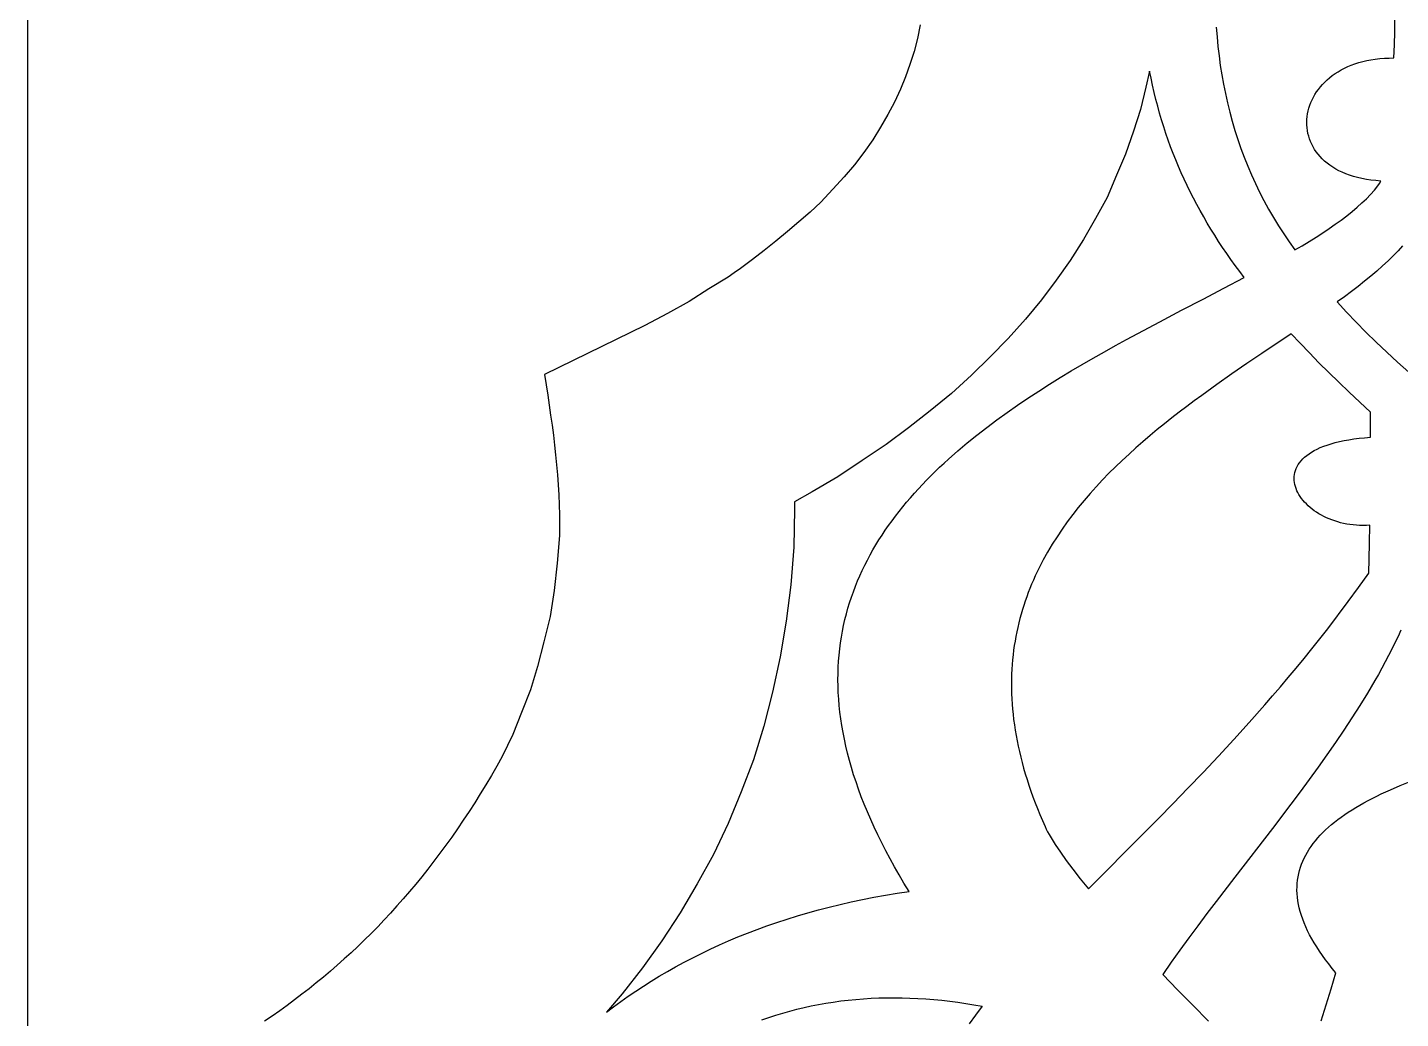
# Model space of a CAD drawing. Extents: x -93 to -15, y -116 to 130.
# Drawn here: x -93.41 to -54.61, y 56.7 to 84.69 of the extents above; entities that cross this region are included whole.
import ezdxf

# ---------------------------------------------------------------- set-up
doc = ezdxf.new("R2010")
doc.units = 0
doc.header["$MEASUREMENT"] = 0
doc.layers.add('LAYER_1', color=18, linetype='CONTINUOUS')

msp = doc.modelspace()

# ---------------------------------------------------------------- linework, layer by layer
at = {"layer": 'LAYER_1'}
for points in [[(-93.406, -115.733), (-14.697, -115.733), (-14.697, 130.253), (-93.406, 130.253)], [(-59.032, 77.623), (-59.159, 77.793), (-59.284, 77.962), (-59.405, 78.133), (-59.524, 78.303), (-59.64, 78.474), (-59.753, 78.646), (-59.863, 78.818), (-59.97, 78.991), (-60.074, 79.165), (-60.176, 79.339), (-60.275, 79.514), (-60.371, 79.69), (-60.464, 79.866), (-60.554, 80.044), (-60.642, 80.223), (-60.727, 80.402), (-60.809, 80.583), (-60.888, 80.765), (-60.964, 80.948), (-61.038, 81.132), (-61.109, 81.318), (-61.177, 81.505), (-61.242, 81.693), (-61.304, 81.882), (-61.364, 82.074), (-61.421, 82.266), (-61.475, 82.46), (-61.526, 82.656), (-61.575, 82.854), (-61.621, 83.053), (-61.664, 83.254), (-61.704, 83.457), (-61.806, 83.005), (-61.965, 82.374), (-62.159, 81.754), (-62.385, 81.112), (-62.635, 80.512), (-62.901, 79.889), (-63.234, 79.288), (-63.572, 78.695), (-63.946, 78.11), (-64.34, 77.547), (-64.759, 76.992), (-65.21, 76.445), (-65.696, 75.9), (-66.208, 75.382), (-66.74, 74.864), (-67.303, 74.355), (-67.902, 73.858), (-68.511, 73.378), (-69.146, 72.906), (-69.821, 72.455), (-70.512, 71.995), (-71.239, 71.572), (-71.735, 71.289), (-71.735, 71.082), (-71.756, 70.008), (-71.838, 68.944), (-71.971, 67.919), (-72.14, 66.912), (-72.36, 65.914), (-72.606, 64.954), (-72.897, 64.004), (-73.24, 63.101), (-73.609, 62.207), (-74.028, 61.331), (-74.484, 60.503), (-74.965, 59.684), (-75.487, 58.894), (-76.03, 58.132), (-76.608, 57.398), (-77.048, 56.88), (-76.848, 57.031), (-76.643, 57.181), (-76.435, 57.328), (-76.222, 57.473), (-76.005, 57.615), (-75.784, 57.755), (-75.558, 57.892), (-75.328, 58.027), (-75.094, 58.159), (-74.856, 58.289), (-74.613, 58.415), (-74.366, 58.539), (-74.115, 58.66), (-73.859, 58.777), (-73.599, 58.892), (-73.335, 59.003), (-73.066, 59.111), (-72.793, 59.216), (-72.515, 59.317), (-72.233, 59.415), (-71.947, 59.509), (-71.656, 59.599), (-71.361, 59.686), (-71.061, 59.769), (-70.757, 59.848), (-70.448, 59.923), (-70.135, 59.994), (-69.817, 60.061), (-69.495, 60.124), (-69.168, 60.183), (-68.837, 60.237), (-68.501, 60.287), (-68.644, 60.521), (-68.781, 60.754), (-68.912, 60.984), (-69.038, 61.213), (-69.158, 61.439), (-69.273, 61.663), (-69.382, 61.885), (-69.486, 62.104), (-69.584, 62.322), (-69.677, 62.538), (-69.765, 62.752), (-69.848, 62.963), (-69.925, 63.173), (-69.997, 63.38), (-70.065, 63.586), (-70.127, 63.79), (-70.184, 63.991), (-70.237, 64.191), (-70.284, 64.389), (-70.327, 64.585), (-70.365, 64.779), (-70.399, 64.971), (-70.428, 65.161), (-70.452, 65.35), (-70.472, 65.537), (-70.487, 65.721), (-70.498, 65.904), (-70.505, 66.085), (-70.508, 66.265), (-70.506, 66.442), (-70.5, 66.618), (-70.49, 66.793), (-70.476, 66.965), (-70.459, 67.136), (-70.437, 67.305), (-70.411, 67.472), (-70.381, 67.638), (-70.348, 67.802), (-70.311, 67.964), (-70.271, 68.125), (-70.226, 68.284), (-70.179, 68.442), (-70.128, 68.598), (-70.073, 68.752), (-70.015, 68.905), (-69.954, 69.056), (-69.889, 69.206), (-69.821, 69.354), (-69.751, 69.501), (-69.677, 69.647), (-69.6, 69.79), (-69.52, 69.933), (-69.437, 70.074), (-69.351, 70.214), (-69.263, 70.352), (-69.172, 70.488), (-69.078, 70.624), (-68.981, 70.758), (-68.882, 70.891), (-68.78, 71.022), (-68.676, 71.152), (-68.57, 71.281), (-68.461, 71.408), (-68.35, 71.535), (-68.236, 71.66), (-68.121, 71.783), (-68.003, 71.906), (-67.883, 72.027), (-67.762, 72.147), (-67.638, 72.266), (-67.512, 72.383), (-67.385, 72.5), (-67.124, 72.73), (-66.857, 72.955), (-66.584, 73.176), (-66.305, 73.392), (-66.021, 73.605), (-65.731, 73.813), (-65.438, 74.018), (-65.14, 74.219), (-64.838, 74.416), (-64.534, 74.61), (-64.227, 74.8), (-63.917, 74.987), (-63.606, 75.171), (-63.294, 75.351), (-62.981, 75.529), (-62.667, 75.704), (-62.353, 75.876), (-62.04, 76.046), (-61.417, 76.377), (-60.801, 76.7), (-60.195, 77.015), (-59.605, 77.322)], [(-55.46, 73.82), (-55.767, 74.105), (-56.066, 74.387), (-56.358, 74.666), (-56.643, 74.944), (-56.92, 75.22), (-57.189, 75.495), (-57.452, 75.768), (-57.707, 76.04), (-58.532, 75.483), (-58.953, 75.197), (-59.379, 74.904), (-59.805, 74.605), (-60.231, 74.298), (-60.444, 74.142), (-60.655, 73.984), (-60.865, 73.824), (-61.074, 73.662), (-61.281, 73.497), (-61.487, 73.331), (-61.69, 73.162), (-61.891, 72.99), (-62.09, 72.817), (-62.285, 72.64), (-62.478, 72.462), (-62.667, 72.28), (-62.852, 72.096), (-63.034, 71.909), (-63.212, 71.719), (-63.385, 71.526), (-63.554, 71.331), (-63.718, 71.132), (-63.876, 70.93), (-64.03, 70.726), (-64.178, 70.518), (-64.32, 70.306), (-64.456, 70.091), (-64.586, 69.873), (-64.709, 69.652), (-64.826, 69.427), (-64.881, 69.313), (-64.935, 69.198), (-64.987, 69.082), (-65.037, 68.966), (-65.085, 68.848), (-65.132, 68.729), (-65.176, 68.61), (-65.219, 68.49), (-65.259, 68.368), (-65.297, 68.246), (-65.334, 68.122), (-65.368, 67.998), (-65.4, 67.873), (-65.43, 67.746), (-65.457, 67.619), (-65.483, 67.491), (-65.506, 67.361), (-65.527, 67.231), (-65.546, 67.099), (-65.562, 66.967), (-65.576, 66.833), (-65.587, 66.699), (-65.596, 66.563), (-65.603, 66.426), (-65.607, 66.288), (-65.608, 66.149), (-65.607, 66.009), (-65.604, 65.868), (-65.597, 65.725), (-65.588, 65.582), (-65.577, 65.437), (-65.562, 65.291), (-65.545, 65.144), (-65.525, 64.996), (-65.503, 64.847), (-65.477, 64.696), (-65.449, 64.545), (-65.417, 64.392), (-65.383, 64.238), (-65.346, 64.082), (-65.306, 63.926), (-65.263, 63.768), (-65.216, 63.609), (-65.167, 63.449), (-65.114, 63.287), (-65.059, 63.125), (-65, 62.961), (-64.938, 62.795), (-64.873, 62.629), (-64.804, 62.461), (-64.732, 62.292), (-64.657, 62.121), (-64.624, 62.051), (-64.585, 61.975), (-64.54, 61.893), (-64.488, 61.805), (-64.431, 61.712), (-64.368, 61.613), (-64.224, 61.4), (-64.058, 61.167), (-63.87, 60.915), (-63.662, 60.647), (-63.434, 60.362), (-61.867, 61.935), (-61.457, 62.348), (-61.041, 62.772), (-60.62, 63.205), (-60.193, 63.65), (-59.762, 64.107), (-59.328, 64.577), (-58.89, 65.06), (-58.45, 65.557), (-58.228, 65.811), (-58.007, 66.069), (-57.785, 66.331), (-57.563, 66.597), (-57.34, 66.867), (-57.118, 67.141), (-56.895, 67.42), (-56.673, 67.703), (-56.092, 68.475), (-55.8, 68.87), (-55.511, 69.274), (-55.5, 69.68), (-55.492, 70.125), (-55.485, 70.63), (-55.581, 70.625), (-55.676, 70.623), (-55.77, 70.624), (-55.863, 70.629), (-55.955, 70.637), (-56.045, 70.649), (-56.134, 70.663), (-56.222, 70.681), (-56.307, 70.701), (-56.391, 70.725), (-56.473, 70.75), (-56.554, 70.779), (-56.632, 70.81), (-56.708, 70.843), (-56.781, 70.879), (-56.852, 70.916), (-56.921, 70.956), (-56.987, 70.997), (-57.051, 71.041), (-57.112, 71.086), (-57.17, 71.133), (-57.225, 71.181), (-57.276, 71.23), (-57.325, 71.281), (-57.37, 71.333), (-57.412, 71.386), (-57.45, 71.44), (-57.485, 71.495), (-57.516, 71.55), (-57.544, 71.606), (-57.567, 71.663), (-57.586, 71.72), (-57.601, 71.777), (-57.612, 71.835), (-57.619, 71.893), (-57.621, 71.95), (-57.619, 72.008), (-57.612, 72.065), (-57.6, 72.122), (-57.584, 72.178), (-57.562, 72.234), (-57.536, 72.289), (-57.504, 72.344), (-57.467, 72.397), (-57.425, 72.45), (-57.377, 72.501), (-57.324, 72.551), (-57.264, 72.6), (-57.2, 72.648), (-57.129, 72.693), (-57.052, 72.738), (-56.97, 72.78), (-56.881, 72.821), (-56.785, 72.859), (-56.684, 72.896), (-56.576, 72.93), (-56.461, 72.963), (-56.34, 72.992), (-56.211, 73.02), (-56.076, 73.044), (-55.934, 73.066), (-55.785, 73.085), (-55.629, 73.101), (-55.465, 73.114)]]:
    msp.add_lwpolyline(points, close=True, dxfattribs=at)
for points in [[(-68.183, 84.764), (-68.265, 84.379), (-68.352, 84.012), (-68.48, 83.645), (-68.603, 83.296), (-68.746, 82.94), (-68.91, 82.582), (-69.1, 82.225), (-69.304, 81.875), (-69.519, 81.518), (-69.78, 81.16), (-70.041, 80.812), (-70.333, 80.465), (-70.65, 80.117), (-70.988, 79.758), (-71.298, 79.475), (-71.613, 79.196), (-71.934, 78.921), (-72.26, 78.652), (-72.591, 78.389), (-72.926, 78.133), (-73.266, 77.883), (-73.437, 77.761), (-73.609, 77.64), (-74.156, 77.302), (-74.709, 76.945), (-75.328, 76.606), (-75.963, 76.267), (-78.796, 74.888), (-78.708, 74.306), (-78.625, 73.736), (-78.586, 73.454), (-78.549, 73.174), (-78.515, 72.894), (-78.484, 72.614), (-78.456, 72.335), (-78.431, 72.055), (-78.41, 71.774), (-78.394, 71.492), (-78.381, 71.207), (-78.374, 70.92), (-78.371, 70.63), (-78.374, 70.337), (-78.44, 69.557), (-78.527, 68.785), (-78.64, 68.051), (-78.814, 67.335), (-78.993, 66.639), (-79.198, 65.979), (-79.448, 65.34), (-79.694, 64.72), (-79.991, 64.098), (-80.144, 63.828), (-80.299, 63.562), (-80.455, 63.301), (-80.612, 63.044), (-80.771, 62.792), (-80.931, 62.544), (-81.092, 62.3), (-81.255, 62.06), (-81.419, 61.825), (-81.585, 61.593), (-81.752, 61.366), (-81.921, 61.142), (-82.091, 60.922), (-82.263, 60.706), (-82.436, 60.494), (-82.612, 60.285), (-82.788, 60.08), (-82.967, 59.878), (-83.147, 59.68), (-83.329, 59.485), (-83.512, 59.293), (-83.698, 59.105), (-83.885, 58.919), (-84.074, 58.737), (-84.265, 58.558), (-84.457, 58.382), (-84.652, 58.209), (-84.848, 58.038), (-85.047, 57.871), (-85.247, 57.706), (-85.45, 57.543), (-85.654, 57.384), (-85.86, 57.226), (-86.069, 57.072), (-86.279, 56.919), (-86.492, 56.769), (-86.707, 56.621)], [(-59.821, 84.693), (-59.8, 84.422), (-59.774, 84.151), (-59.743, 83.883), (-59.706, 83.615), (-59.664, 83.348), (-59.617, 83.083), (-59.563, 82.82), (-59.504, 82.558), (-59.44, 82.297), (-59.37, 82.039), (-59.294, 81.781), (-59.212, 81.526), (-59.124, 81.273), (-59.031, 81.021), (-58.931, 80.772), (-58.826, 80.525), (-58.714, 80.279), (-58.597, 80.036), (-58.473, 79.796), (-58.343, 79.557), (-58.207, 79.321), (-58.065, 79.088), (-57.916, 78.857), (-57.761, 78.629), (-57.599, 78.403), (-57.393, 78.525), (-57.192, 78.646), (-56.998, 78.767), (-56.811, 78.887), (-56.63, 79.008), (-56.457, 79.128), (-56.291, 79.248), (-56.132, 79.369), (-55.981, 79.489), (-55.839, 79.61), (-55.704, 79.731), (-55.579, 79.852), (-55.462, 79.974), (-55.354, 80.096), (-55.256, 80.219), (-55.211, 80.281), (-55.168, 80.342), (-55.173, 80.351), (-55.314, 80.362), (-55.45, 80.377), (-55.581, 80.397), (-55.707, 80.42), (-55.827, 80.448), (-55.943, 80.479), (-56.053, 80.515), (-56.159, 80.554), (-56.26, 80.596), (-56.355, 80.642), (-56.446, 80.69), (-56.532, 80.742), (-56.613, 80.797), (-56.689, 80.854), (-56.76, 80.914), (-56.826, 80.976), (-56.888, 81.04), (-56.944, 81.107), (-56.996, 81.175), (-57.044, 81.245), (-57.086, 81.317), (-57.124, 81.39), (-57.157, 81.465), (-57.186, 81.541), (-57.21, 81.618), (-57.23, 81.696), (-57.244, 81.774), (-57.255, 81.853), (-57.26, 81.933), (-57.262, 82.013), (-57.259, 82.092), (-57.251, 82.172), (-57.239, 82.252), (-57.222, 82.332), (-57.202, 82.411), (-57.177, 82.489), (-57.147, 82.567), (-57.113, 82.643), (-57.075, 82.719), (-57.033, 82.793), (-56.986, 82.866), (-56.935, 82.938), (-56.88, 83.008), (-56.821, 83.076), (-56.758, 83.142), (-56.691, 83.206), (-56.619, 83.268), (-56.543, 83.327), (-56.464, 83.384), (-56.38, 83.438), (-56.292, 83.489), (-56.201, 83.537), (-56.105, 83.582), (-56.006, 83.623), (-55.902, 83.662), (-55.795, 83.696), (-55.684, 83.727), (-55.569, 83.754), (-55.45, 83.777), (-55.327, 83.795), (-55.201, 83.81), (-55.071, 83.819), (-54.937, 83.824), (-54.8, 83.825), (-54.787, 84.196), (-54.779, 84.567), (-54.776, 84.938)], [(-54.555, 78.521), (-54.684, 78.379), (-54.823, 78.237), (-54.969, 78.094), (-55.123, 77.952), (-55.285, 77.808), (-55.455, 77.665), (-55.631, 77.52), (-55.814, 77.375), (-56.004, 77.229), (-56.2, 77.082), (-56.401, 76.935), (-56.142, 76.649), (-55.872, 76.365), (-55.593, 76.081), (-55.305, 75.798), (-55.006, 75.517), (-54.697, 75.236), (-54.377, 74.955)], [(-54.555, 78.521), (-54.684, 78.379), (-54.823, 78.237), (-54.969, 78.094), (-55.123, 77.952), (-55.285, 77.808), (-55.455, 77.665), (-55.631, 77.52), (-55.814, 77.375), (-56.004, 77.229), (-56.2, 77.082), (-56.401, 76.935), (-56.142, 76.649), (-55.872, 76.365), (-55.593, 76.081), (-55.305, 75.798), (-55.006, 75.517), (-54.697, 75.236), (-54.377, 74.955)], [(-54.603, 67.663), (-54.686, 67.484), (-54.772, 67.306), (-54.86, 67.128), (-54.951, 66.95), (-55.045, 66.773), (-55.141, 66.596), (-55.239, 66.419), (-55.34, 66.242), (-55.547, 65.89), (-55.763, 65.539), (-55.987, 65.189), (-56.217, 64.839), (-56.454, 64.491), (-56.696, 64.143), (-56.943, 63.796), (-57.195, 63.449), (-57.451, 63.104), (-57.71, 62.758), (-58.235, 62.069), (-59.298, 60.694), (-59.825, 60.007), (-60.085, 59.663), (-60.342, 59.32), (-60.596, 58.976), (-60.846, 58.632), (-61.091, 58.287), (-61.33, 57.943), (-60.916, 57.511), (-60.485, 57.073), (-60.037, 56.629)], [(-56.854, 56.636), (-56.713, 57.085), (-56.576, 57.536), (-56.442, 57.99), (-56.546, 58.116), (-56.644, 58.24), (-56.737, 58.362), (-56.824, 58.483), (-56.906, 58.602), (-56.983, 58.72), (-57.055, 58.837), (-57.122, 58.952), (-57.183, 59.065), (-57.239, 59.177), (-57.291, 59.288), (-57.337, 59.398), (-57.379, 59.506), (-57.416, 59.612), (-57.447, 59.718), (-57.474, 59.822), (-57.497, 59.924), (-57.514, 60.026), (-57.527, 60.126), (-57.536, 60.225), (-57.54, 60.322), (-57.539, 60.419), (-57.534, 60.514), (-57.524, 60.608), (-57.51, 60.7), (-57.492, 60.792), (-57.47, 60.882), (-57.443, 60.971), (-57.412, 61.059), (-57.377, 61.146), (-57.338, 61.231), (-57.294, 61.316), (-57.247, 61.399), (-57.196, 61.481), (-57.141, 61.562), (-57.082, 61.643), (-57.019, 61.722), (-56.953, 61.8), (-56.882, 61.877), (-56.808, 61.953), (-56.731, 62.028), (-56.65, 62.102), (-56.565, 62.175), (-56.477, 62.247), (-56.385, 62.318), (-56.29, 62.388), (-56.191, 62.457), (-56.09, 62.526), (-55.985, 62.593), (-55.876, 62.66), (-55.765, 62.725), (-55.65, 62.79), (-55.533, 62.854), (-55.412, 62.917), (-55.288, 62.979), (-55.161, 63.041), (-54.899, 63.162), (-54.626, 63.279), (-54.342, 63.394)], [(-72.657, 56.662), (-72.464, 56.73), (-72.268, 56.794), (-72.07, 56.854), (-71.871, 56.911), (-71.67, 56.963), (-71.467, 57.011), (-71.263, 57.056), (-71.057, 57.096), (-70.849, 57.133), (-70.64, 57.166), (-70.429, 57.195), (-70.217, 57.219), (-70.004, 57.241), (-69.789, 57.258), (-69.573, 57.271), (-69.356, 57.28), (-69.137, 57.286), (-68.917, 57.287), (-68.697, 57.285), (-68.475, 57.279), (-68.252, 57.269), (-68.028, 57.255), (-67.803, 57.237), (-67.578, 57.215), (-67.351, 57.19), (-67.124, 57.16), (-66.896, 57.127), (-66.667, 57.09), (-66.438, 57.049), (-66.625, 56.799), (-66.805, 56.549)]]:
    msp.add_lwpolyline(points, dxfattribs=at)

doc.saveas('drawing.dxf')
